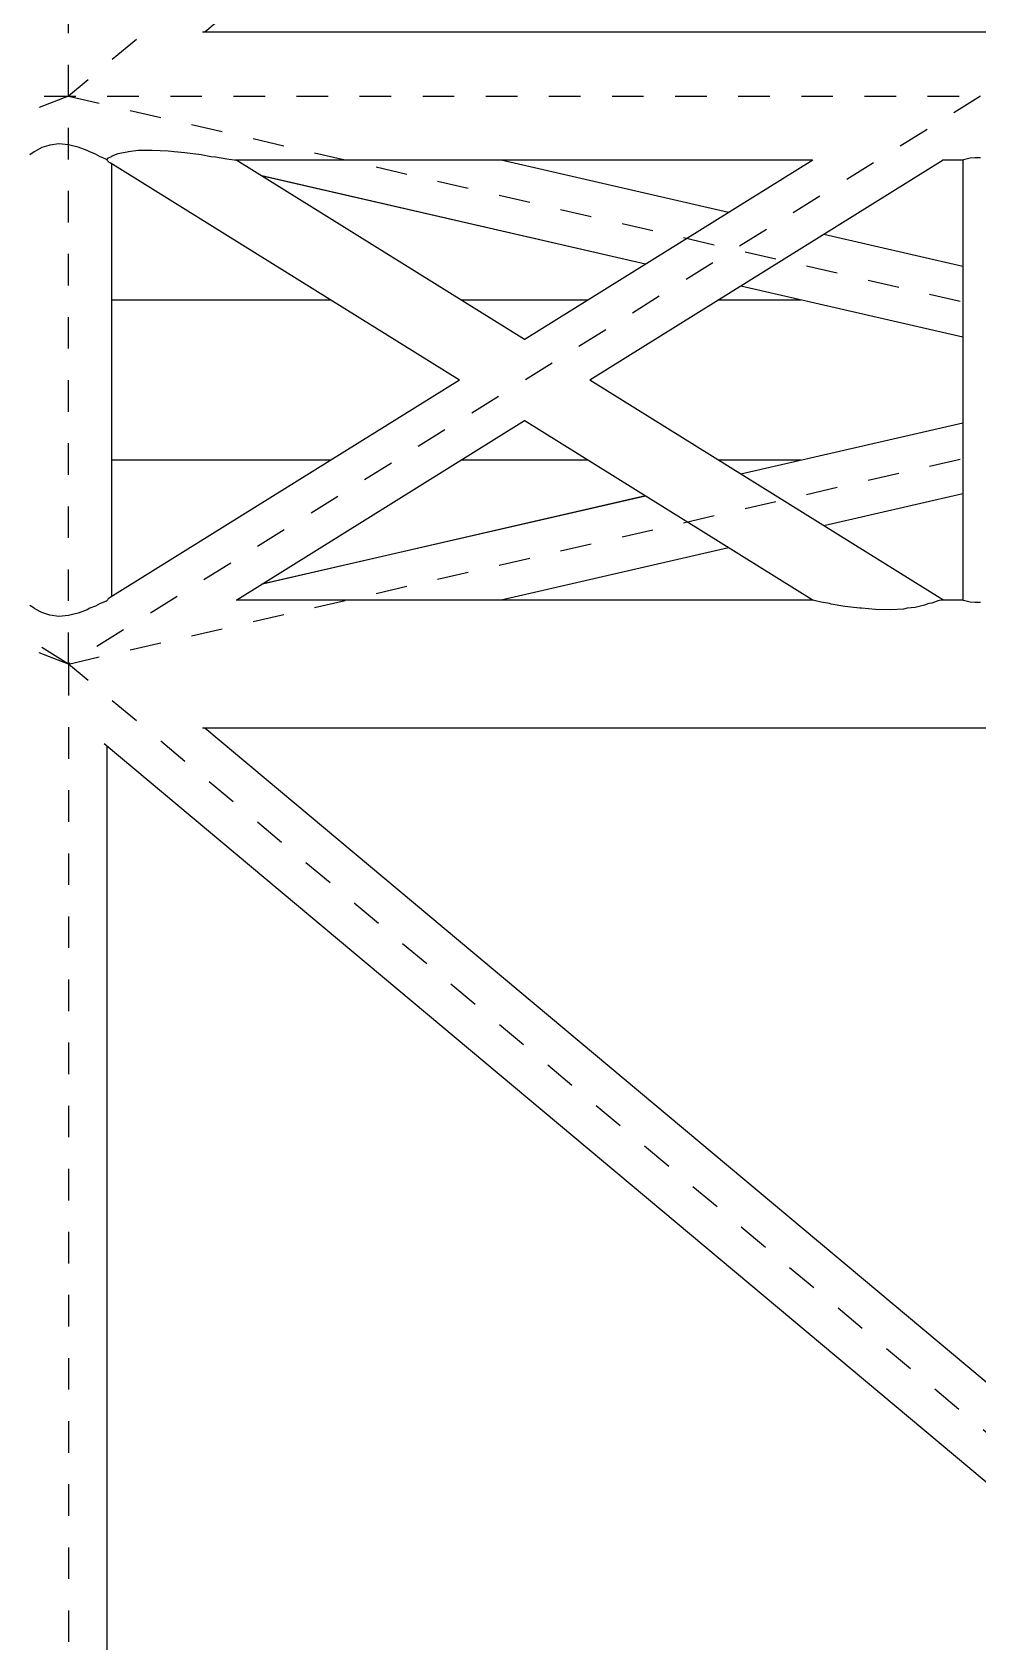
# Model space of a CAD drawing. Header units: millimetres. Extents: x 149919 to 150445, y 136651 to 136866.
# Drawn here: x 150242.66 to 150245.66, y 136754.58 to 136759.68 of the extents above; entities that cross this region are included whole.
import ezdxf

# ---------------------------------------------------------------- set-up
doc = ezdxf.new("R2010")
doc.units = ezdxf.units.MM
doc.header["$LTSCALE"] = 0.25
doc.linetypes.add('CENTER', pattern=[50.8, 31.75, -6.35, 6.35, -6.35])
doc.linetypes.add('XKITLINE00', pattern=[0])

# ---------------------------------------------------------------- blocks, each defined once
blk = doc.blocks.new('çatıı')
at = {"color": 8, "linetype": 'CENTER'}
for p, q in [((10096.38, 10910.27), (10096.38, 12370.27)), ((10930.63, 11608.82), (10096.38, 10910.27)), ((9008.64, 10910.27), (10454.1, 10910.27)), ((10096.38, 10730.27), (9807.29, 10910.27)), ((10096.38, 10910.27), (9876.97, 10827.77)), ((10096.38, 10910.27), (10455.15, 10827.77)), ((10096.38, 10730.27), (10096.38, 10910.27)), ((10385.47, 10910.27), (10096.38, 10730.27)), ((10096.38, 10730.27), (9876.97, 10812.77)), ((10096.38, 10730.27), (10455.15, 10812.77)), ((10096.38, 10730.27), (10096.38, 9270.27)), ((10930.63, 10031.73), (10096.38, 10730.27))]:
    blk.add_line(p, q, dxfattribs=at)
at = {"color": 8, "linetype": 'XKITLINE00'}
for p, q in [((10908.11, 11574.15), (10139.52, 10930.57)), ((10454.1, 10930.57), (10138.8, 10930.57)), ((10087.87, 10893.98), (10085.71, 10892.79)), ((10090.18, 10894.65), (10087.87, 10893.98)), ((10090.46, 10894.77), (10090.18, 10894.65)), ((10093.35, 10895.18), (10090.46, 10894.77)), ((10096.38, 10894.91), (10093.35, 10895.18)), ((10097.23, 10894.65), (10096.38, 10894.91)), ((10099.42, 10894.17), (10097.23, 10894.65)), ((10102.3, 10893.08), (10099.42, 10894.17)), ((10085.52, 10892.61), (10084.08, 10891.7)), ((10085.71, 10892.79), (10085.52, 10892.61)), ((10103.13, 10892.61), (10102.3, 10893.08)), ((10104.89, 10891.94), (10103.13, 10892.61)), ((10106.41, 10891.1), (10104.89, 10891.94)), ((10107.05, 10890.9), (10106.41, 10891.1)), ((10108.4, 10890.27), (10107.05, 10890.9)), ((10108.4, 10890.27), (10108.68, 10889.95)), ((10108.81, 10890.65), (10108.55, 10890.2)), ((10108.68, 10889.95), (10108.98, 10889.51)), ((10109.99, 10891.1), (10108.81, 10890.65)), ((10109.69, 10889.05), (10108.98, 10889.51)), ((10220.24, 10820.27), (10109.6, 10889.16)), ((10109.73, 10889.02), (10109.69, 10889.05)), ((10109.75, 10889.07), (10109.73, 10889.02)), ((10110.11, 10891.25), (10109.99, 10891.1)), ((10110.03, 10888.89), (10110.03, 10751.66)), ((10110.03, 10888.89), (10110.03, 10751.66)), ((10112, 10892.01), (10110.11, 10891.25)), ((10114.92, 10892.57), (10112, 10892.01)), ((10115.39, 10892.61), (10114.92, 10892.57)), ((10118.48, 10893.02), (10115.39, 10892.61)), ((10122.9, 10893.12), (10118.48, 10893.02)), ((10127.99, 10892.83), (10122.9, 10893.12)), ((10129.89, 10892.61), (10127.99, 10892.83)), ((10133.27, 10892.32), (10129.89, 10892.61)), ((10138.38, 10891.66), (10133.27, 10892.32)), ((10141.51, 10891.1), (10138.38, 10891.66)), ((10142.98, 10890.93), (10141.51, 10891.1)), ((10146.56, 10890.36), (10142.98, 10890.93)), ((10147.33, 10890.18), (10146.56, 10890.36)), ((10148.83, 10890.04), (10147.33, 10890.18)), ((10149.65, 10889.87), (10148.83, 10890.04)), ((10332.18, 10889.97), (10149.14, 10889.97)), ((10149.75, 10889.93), (10149.61, 10889.97)), ((10149.75, 10889.93), (10149.65, 10889.87)), ((10240.93, 10833.16), (10149.75, 10889.93)), ((10305.57, 10873.41), (10233.52, 10889.97)), ((10332.26, 10890.03), (10240.74, 10833.04)), ((10373.56, 10889.97), (10261.62, 10820.27)), ((10379.77, 10889.97), (10373.37, 10889.97)), ((10380.05, 10890.12), (10379.77, 10889.97)), ((10379.77, 10890.07), (10379.77, 10750.48)), ((10379.77, 10889.97), (10379.77, 10750.58)), ((10380.48, 10890.18), (10380.05, 10890.12)), ((10380.86, 10890.36), (10380.48, 10890.18)), ((10382.12, 10890.63), (10380.86, 10890.36)), ((10383.71, 10890.75), (10382.12, 10890.63)), ((10385.47, 10890.73), (10383.71, 10890.75)), ((10279.27, 10857.03), (10157.67, 10885)), ((10279.22, 10857), (10157.8, 10884.92)), ((10379.77, 10856.34), (10335.79, 10866.46)), ((10379.77, 10833.87), (10309.44, 10850.05)), ((10379.77, 10833.92), (10309.5, 10850.08)), ((10179.44, 10845.67), (10110.03, 10845.67)), ((10261.03, 10845.67), (10220.83, 10845.67)), ((10328.45, 10845.67), (10302.41, 10845.67)), ((10220.24, 10820.27), (10109.6, 10751.39)), ((10373.49, 10750.62), (10261.62, 10820.27)), ((10240.93, 10807.39), (10149.68, 10750.57)), ((10332.1, 10750.62), (10240.74, 10807.51)), ((10379.77, 10806.68), (10309.44, 10790.5)), ((10379.77, 10806.63), (10309.5, 10790.47)), ((10179.44, 10794.87), (10110.03, 10794.87)), ((10261.03, 10794.87), (10220.82, 10794.87)), ((10328.45, 10794.87), (10302.41, 10794.87)), ((10279.27, 10783.52), (10157.67, 10755.55)), ((10279.22, 10783.55), (10157.8, 10755.63)), ((10379.77, 10784.21), (10335.79, 10774.09)), ((10305.57, 10767.14), (10233.51, 10750.57)), ((10109.59, 10751.38), (10108.98, 10750.99)), ((10085.52, 10747.94), (10084.08, 10748.85)), ((10085.71, 10747.76), (10085.52, 10747.94)), ((10087.87, 10746.57), (10085.71, 10747.76)), ((10090.18, 10745.9), (10087.87, 10746.57)), ((10090.46, 10745.78), (10090.18, 10745.9)), ((10097.23, 10745.9), (10096.38, 10745.64)), ((10099.42, 10746.38), (10097.23, 10745.9)), ((10102.3, 10747.47), (10099.42, 10746.38)), ((10103.13, 10747.94), (10102.3, 10747.47)), ((10104.89, 10748.61), (10103.13, 10747.94)), ((10106.41, 10749.44), (10104.89, 10748.61)), ((10107.05, 10749.65), (10106.41, 10749.44)), ((10108.55, 10750.35), (10107.05, 10749.65)), ((10108.68, 10750.54), (10108.33, 10750.15)), ((10108.78, 10750.69), (10108.68, 10750.54)), ((10108.98, 10750.99), (10108.79, 10750.71)), ((10332.24, 10750.57), (10149.49, 10750.57)), ((10332.73, 10750.41), (10332.1, 10750.62)), ((10333.1, 10750.36), (10332.73, 10750.41)), ((10334.87, 10749.9), (10333.1, 10750.36)), ((10337.51, 10749.44), (10334.87, 10749.9)), ((10338.1, 10749.3), (10337.51, 10749.44)), ((10342.44, 10748.53), (10338.1, 10749.3)), ((10347.13, 10747.98), (10342.44, 10748.53)), ((10347.73, 10747.94), (10347.13, 10747.98)), ((10352.16, 10747.53), (10347.73, 10747.94)), ((10356.89, 10747.43), (10352.16, 10747.53)), ((10361.06, 10747.72), (10356.89, 10747.43)), ((10362.23, 10747.94), (10361.06, 10747.72)), ((10364.69, 10748.23), (10362.23, 10747.94)), ((10367.67, 10748.89), (10364.69, 10748.23)), ((10369.02, 10749.44), (10367.67, 10748.89)), ((10369.95, 10749.62), (10369.02, 10749.44)), ((10371.68, 10750.19), (10369.95, 10749.62)), ((10371.89, 10750.36), (10371.68, 10750.19)), ((10372.91, 10750.51), (10371.89, 10750.36)), ((10373.21, 10750.67), (10372.91, 10750.51)), ((10379.77, 10750.57), (10373.03, 10750.57)), ((10373.49, 10750.62), (10373.21, 10750.67)), ((10373.49, 10750.62), (10373.5, 10750.57)), ((10380.05, 10750.43), (10379.77, 10750.58)), ((10380.48, 10750.36), (10380.05, 10750.43)), ((10380.86, 10750.19), (10380.48, 10750.36)), ((10382.12, 10749.92), (10380.86, 10750.19)), ((10383.71, 10749.8), (10382.12, 10749.92)), ((10385.47, 10749.82), (10383.71, 10749.8)), ((10093.35, 10745.37), (10090.46, 10745.78)), ((10096.38, 10745.64), (10093.35, 10745.37)), ((10454.1, 10709.97), (10138.8, 10709.97)), ((10908.11, 10066.4), (10139.52, 10709.97)), ((10907.08, 10035.62), (10107.67, 10705)), ((10108.56, 10704.25), (10108.56, 9296.31))]:
    blk.add_line(p, q, dxfattribs=at)
for centre in [(10096.38, 10910.27), (10096.38, 10910.27), (10096.38, 10910.27), (10096.38, 10910.27), (10096.38, 10910.27), (10096.38, 10730.27), (10096.38, 10730.27), (10096.38, 10730.27), (10096.38, 10730.27), (10096.38, 10730.27), (10096.38, 10730.27), (10096.38, 10730.27)]:
    blk.add_circle(centre, 0.05, dxfattribs=at)

msp = doc.modelspace()

# ---------------------------------------------------------------- block references
at = {"xscale": 0.009999943142843078, "yscale": 0.009999943142843078, "zscale": 0.009999943142843078}
msp.add_blockref('çatıı', (150141.8141, 136650.3731), dxfattribs=at)

doc.saveas('drawing.dxf')
